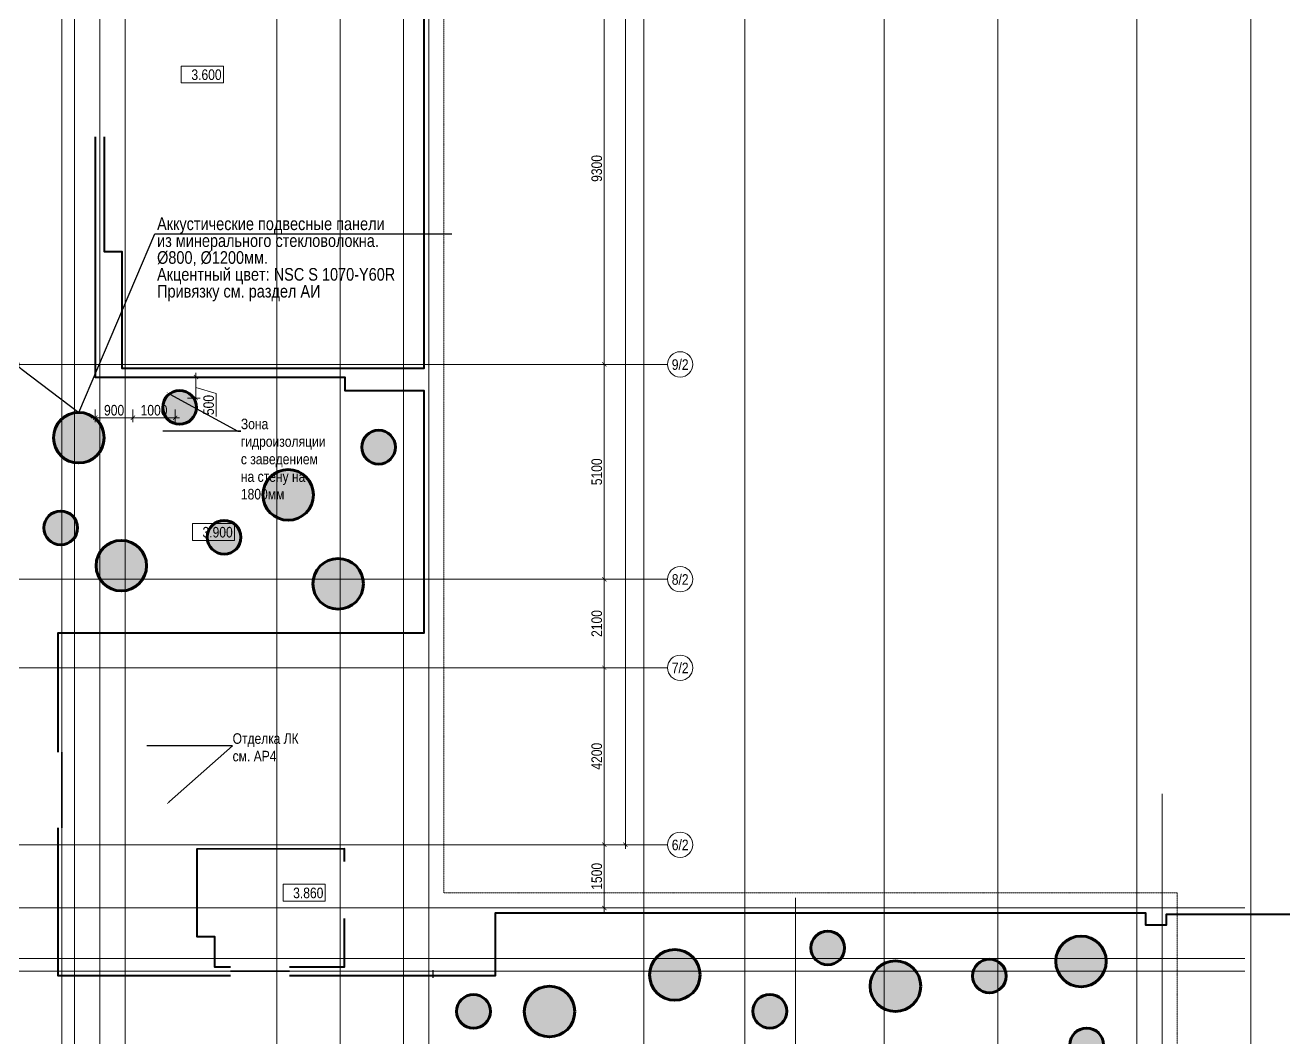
# Model space of a CAD drawing. Header units: millimetres. Extents: x -328335 to 1212475, y -208171 to 164144.
# Drawn here: x 56127 to 85983, y 10417 to 34450 of the extents above; entities that cross this region are included whole.
import ezdxf
from ezdxf import colors
from ezdxf.entities.mleader import LeaderData, LeaderLine
from ezdxf.enums import TextEntityAlignment as Align
from ezdxf.math import Vec2, Vec3

# ---------------------------------------------------------------- set-up
doc = ezdxf.new("R2010")
doc.units = ezdxf.units.MM
doc.header["$LTSCALE"] = 0.5
doc.linetypes.add('CENTER2', pattern=[28.575, 19.05, -3.175, 3.175, -3.175])
doc.linetypes.add('DASHED', pattern=[19.05, 12.7, -6.35])
doc.layers.get('Defpoints').update_dxf_attribs({"color": 140})
for name, color, linetype, lineweight in [('АИ_Плинтус', 3, 'Continuous', 9), ('АИ_Полы', 1, 'Continuous', 9), ('АИ_Полы_размеры', 7, 'Continuous', 5), ('АР6_потолок_отм', 5, 'Continuous', 5), ('АЦ_Бафы', 8, 'Continuous', 0), ('АЦ_Выноски', 7, 'Continuous', 5), ('АЦ_Стены', 8, 'Continuous', 70), ('РД_Оси_размер', 8, 'Continuous', 0)]:
    doc.layers.add(name, color=color, linetype=linetype, lineweight=lineweight)
doc.layers.add('АИ_Т_Профиль', color=2, linetype='Continuous', lineweight=40, true_color=0xffff00)
doc.layers.add('РД_Оси_100', color=7, linetype='Continuous', lineweight=0, true_color=0x525252)
doc.layers.add('АР_Делит', color=120, linetype='Continuous', lineweight=0, plot=False)
doc.styles.add('Arial_Narrow_08', font='ARIALN.TTF', dxfattribs={"width": 0.8})
doc.styles.add('style1', font='ARIALN.TTF')
doc.styles.add('ккк', font='isocpeur.ttf', dxfattribs={"width": 0.85, "oblique": 15})
doc.dimstyles.new('Dim100_ареал', dxfattribs={"dimscale": 100, "dimtxt": 2.5, "dimasz": 1, "dimexe": 1, "dimexo": 1, "dimgap": 0.5, "dimtad": 1, "dimzin": 12, "dimdsep": 46, "dimtxsty": 'style1', "dimblk": 'ARCHTICK', "dimcen": 1, "dimdle": 1, "dimaunit": 1, "dimadec": 0, "dimazin": 3, "dimtfac": 1, "dimtmove": 1, "dimatfit": 3, "dimldrblk": 'OPEN30', "dimfxl": 2, "dimfxlon": 1, "dimtolj": 1, "dimtzin": 0, "dimlwd": 5, "dimlwe": 5, "dimarcsym": 0})

# ---------------------------------------------------------------- blocks, each defined once
blk = doc.blocks.new('A-iden')
at = {"linetype": 'Continuous', "lineweight": 5}
blk.add_circle((0, -4), 3, dxfattribs=at)
at = {"color": 0, "linetype": 'Continuous', "lineweight": 20, "style": 'ккк', "width": 0.85}
blk.add_attdef('ID', text='', height=4, dxfattribs=at).set_placement((0.31, -3.85), align=Align.MIDDLE_CENTER)
blk = doc.blocks.new('_ArchTick')
at = {"color": 0, "linetype": 'ByBlock', "const_width": 0.15}
blk.add_lwpolyline([(-0.5, -0.5), (0.5, 0.5)], dxfattribs=at)
blk = doc.blocks.new('*D563')
at = {"layer": 'Defpoints', "color": 0, "transparency": 16777216}
for p in [(68364, 68320), (70364, 68320), (68364, 15000)]:
    blk.add_point(p, dxfattribs=at)
at = {"layer": 'РД_Оси_размер', "color": 0, "lineweight": 5, "transparency": 16777216}
for p, q in [((70364, 14900), (70364, 68420)), ((70164, 68320), (70464, 68320)), ((70164, 15000), (70464, 15000))]:
    blk.add_line(p, q, dxfattribs=at)
at = {"layer": 'РД_Оси_размер', "color": 0, "lineweight": 5, "transparency": 16777216, "xscale": 100, "yscale": 100, "zscale": 100}
for p, rotation in [((70364, 68320), 90), ((70364, 15000), 270)]:
    blk.add_blockref('_ArchTick', p, dxfattribs=dict(at, rotation=rotation))
at = {"layer": 'РД_Оси_размер', "color": 0, "transparency": 16777216, "insert": (70186, 41660), "char_height": 250, "attachment_point": 5, "rotation": 90, "style": 'style1'}
blk.add_mtext('\\A1;53320', dxfattribs=at)
blk = doc.blocks.new('_Open30')
at = {"color": 0, "linetype": 'ByBlock', "lineweight": -2}
for p, q in [((-1, 0.27), (0, 0)), ((0, 0), (-1, -0.27)), ((0, 0), (-1, 0))]:
    blk.add_line(p, q, dxfattribs=at)
blk = doc.blocks.new('*D586')
at = {"layer": 'Defpoints', "color": 0, "transparency": 16777216}
for p in [(68364, 35700), (68364, 26400), (69864, 26400)]:
    blk.add_point(p, dxfattribs=at)
at = {"layer": 'РД_Оси_размер', "color": 0, "lineweight": 5, "transparency": 16777216}
for p, q in [((69664, 35700), (69964, 35700)), ((69864, 35800), (69864, 26300)), ((69664, 26400), (69964, 26400))]:
    blk.add_line(p, q, dxfattribs=at)
at = {"layer": 'РД_Оси_размер', "color": 0, "lineweight": 5, "transparency": 16777216, "xscale": 100, "yscale": 100, "zscale": 100}
for p, rotation in [((69864, 35700), 90), ((69864, 26400), 270)]:
    blk.add_blockref('_ArchTick', p, dxfattribs=dict(at, rotation=rotation))
at = {"layer": 'РД_Оси_размер', "color": 0, "transparency": 16777216, "insert": (69686, 31050), "char_height": 250, "attachment_point": 5, "rotation": 90, "style": 'style1'}
blk.add_mtext('\\A1;9300', dxfattribs=at)
blk = doc.blocks.new('*D587')
at = {"layer": 'Defpoints', "color": 0, "transparency": 16777216}
for p in [(68364, 26400), (68364, 21300), (69864, 21300)]:
    blk.add_point(p, dxfattribs=at)
at = {"layer": 'РД_Оси_размер', "color": 0, "lineweight": 5, "transparency": 16777216}
for p, q in [((69664, 26400), (69964, 26400)), ((69864, 26500), (69864, 21200)), ((69664, 21300), (69964, 21300))]:
    blk.add_line(p, q, dxfattribs=at)
at = {"layer": 'РД_Оси_размер', "color": 0, "lineweight": 5, "transparency": 16777216, "xscale": 100, "yscale": 100, "zscale": 100}
for p, rotation in [((69864, 26400), 90), ((69864, 21300), 270)]:
    blk.add_blockref('_ArchTick', p, dxfattribs=dict(at, rotation=rotation))
at = {"layer": 'РД_Оси_размер', "color": 0, "transparency": 16777216, "insert": (69686, 23850), "char_height": 250, "attachment_point": 5, "rotation": 90, "style": 'style1'}
blk.add_mtext('\\A1;5100', dxfattribs=at)
blk = doc.blocks.new('*D588')
at = {"layer": 'Defpoints', "color": 0, "transparency": 16777216}
for p in [(68364, 21300), (68364, 19200), (69864, 19200)]:
    blk.add_point(p, dxfattribs=at)
at = {"layer": 'РД_Оси_размер', "color": 0, "lineweight": 5, "transparency": 16777216}
for p, q in [((69664, 21300), (69964, 21300)), ((69864, 21400), (69864, 19100)), ((69664, 19200), (69964, 19200))]:
    blk.add_line(p, q, dxfattribs=at)
at = {"layer": 'РД_Оси_размер', "color": 0, "lineweight": 5, "transparency": 16777216, "xscale": 100, "yscale": 100, "zscale": 100}
for p, rotation in [((69864, 21300), 90), ((69864, 19200), 270)]:
    blk.add_blockref('_ArchTick', p, dxfattribs=dict(at, rotation=rotation))
at = {"layer": 'РД_Оси_размер', "color": 0, "transparency": 16777216, "insert": (69686, 20250), "char_height": 250, "attachment_point": 5, "rotation": 90, "style": 'style1'}
blk.add_mtext('\\A1;2100', dxfattribs=at)
blk = doc.blocks.new('*D589')
at = {"layer": 'Defpoints', "color": 0, "transparency": 16777216}
for p in [(68364, 19200), (68364, 15000), (69864, 15000)]:
    blk.add_point(p, dxfattribs=at)
at = {"layer": 'РД_Оси_размер', "color": 0, "lineweight": 5, "transparency": 16777216}
for p, q in [((69664, 19200), (69964, 19200)), ((69864, 19300), (69864, 14900)), ((69664, 15000), (69964, 15000))]:
    blk.add_line(p, q, dxfattribs=at)
at = {"layer": 'РД_Оси_размер', "color": 0, "lineweight": 5, "transparency": 16777216, "xscale": 100, "yscale": 100, "zscale": 100}
for p, rotation in [((69864, 19200), 90), ((69864, 15000), 270)]:
    blk.add_blockref('_ArchTick', p, dxfattribs=dict(at, rotation=rotation))
at = {"layer": 'РД_Оси_размер', "color": 0, "transparency": 16777216, "insert": (69686, 17100), "char_height": 250, "attachment_point": 5, "rotation": 90, "style": 'style1'}
blk.add_mtext('\\A1;4200', dxfattribs=at)
blk = doc.blocks.new('*D590')
at = {"layer": 'Defpoints', "color": 0, "transparency": 16777216}
for p in [(68364, 15000), (68364, 13500), (69864, 13500)]:
    blk.add_point(p, dxfattribs=at)
at = {"layer": 'РД_Оси_размер', "color": 0, "lineweight": 5, "transparency": 16777216}
for p, q in [((69664, 15000), (69964, 15000)), ((69864, 15100), (69864, 13400)), ((69664, 13500), (69964, 13500))]:
    blk.add_line(p, q, dxfattribs=at)
at = {"layer": 'РД_Оси_размер', "color": 0, "lineweight": 5, "transparency": 16777216, "xscale": 100, "yscale": 100, "zscale": 100}
for p, rotation in [((69864, 15000), 90), ((69864, 13500), 270)]:
    blk.add_blockref('_ArchTick', p, dxfattribs=dict(at, rotation=rotation))
at = {"layer": 'РД_Оси_размер', "color": 0, "transparency": 16777216, "insert": (69686, 14250), "char_height": 250, "attachment_point": 5, "rotation": 90, "style": 'style1'}
blk.add_mtext('\\A1;1500', dxfattribs=at)
blk = doc.blocks.new('Отметка_план')
at = {"color": 7, "lineweight": 5}
blk.add_lwpolyline([(0, 0), (10, 0), (10, 4), (0, 4)], close=True, dxfattribs=at)
at = {"style": 'Arial_Narrow_08', "width": 0.8}
blk.add_attdef('OTMG', text='', height=2.5, dxfattribs=at).set_placement((9.06, 0.7), align=Align.RIGHT)
blk = doc.blocks.new('*D644')
at = {"layer": 'Defpoints', "color": 0, "transparency": 16777216}
for p in [(58684, 25600), (59684, 25600), (59684, 25132)]:
    blk.add_point(p, dxfattribs=at)
at = {"layer": 'АИ_Полы_размеры', "color": 0, "lineweight": 5, "transparency": 16777216}
for p, q in [((58584, 25132), (59784, 25132)), ((58684, 25332), (58684, 25032)), ((59684, 25332), (59684, 25032))]:
    blk.add_line(p, q, dxfattribs=at)
at = {"layer": 'АИ_Полы_размеры', "color": 0, "lineweight": 5, "transparency": 16777216, "xscale": 100, "yscale": 100, "zscale": 100, "rotation": 180}
blk.add_blockref('_ArchTick', (58684, 25132), dxfattribs=at)
at = {"layer": 'АИ_Полы_размеры', "color": 0, "lineweight": 5, "transparency": 16777216, "xscale": 100, "yscale": 100, "zscale": 100}
blk.add_blockref('_ArchTick', (59684, 25132), dxfattribs=at)
at = {"layer": 'АИ_Полы_размеры', "color": 0, "transparency": 16777216, "insert": (59184, 25310), "char_height": 250, "attachment_point": 5, "style": 'style1'}
blk.add_mtext('\\A1;1000', dxfattribs=at)
blk = doc.blocks.new('*D645')
at = {"layer": 'Defpoints', "color": 0, "transparency": 16777216}
for p in [(59684, 26100), (60177, 26100), (59684, 25600)]:
    blk.add_point(p, dxfattribs=at)
at = {"layer": 'АИ_Полы_размеры', "color": 0, "lineweight": 5, "transparency": 16777216}
for p, q in [((59977, 26100), (60277, 26100)), ((60177, 25500), (60177, 26200)), ((60177, 25850), (60658, 25711)), ((60658, 25711), (60658, 25159)), ((59977, 25600), (60277, 25600))]:
    blk.add_line(p, q, dxfattribs=at)
at = {"layer": 'АИ_Полы_размеры', "color": 0, "lineweight": 5, "transparency": 16777216, "xscale": 100, "yscale": 100, "zscale": 100}
for p, rotation in [((60177, 26100), 90), ((60177, 25600), 270)]:
    blk.add_blockref('_ArchTick', p, dxfattribs=dict(at, rotation=rotation))
at = {"layer": 'АИ_Полы_размеры', "color": 0, "transparency": 16777216, "insert": (60480, 25435), "char_height": 250, "attachment_point": 5, "rotation": 90, "style": 'style1'}
blk.add_mtext('\\A1;500', dxfattribs=at)
blk = doc.blocks.new('*D646')
at = {"layer": 'Defpoints', "color": 0, "transparency": 16777216}
for p in [(57790, 26100), (58684, 26100), (57790, 25132)]:
    blk.add_point(p, dxfattribs=at)
at = {"layer": 'АИ_Полы_размеры', "color": 0, "lineweight": 5, "transparency": 16777216}
for p, q in [((58784, 25132), (57690, 25132)), ((57790, 25332), (57790, 25032)), ((58684, 25332), (58684, 25032))]:
    blk.add_line(p, q, dxfattribs=at)
at = {"layer": 'АИ_Полы_размеры', "color": 0, "lineweight": 5, "transparency": 16777216, "xscale": 100, "yscale": 100, "zscale": 100, "rotation": 180}
blk.add_blockref('_ArchTick', (57790, 25132), dxfattribs=at)
at = {"layer": 'АИ_Полы_размеры', "color": 0, "lineweight": 5, "transparency": 16777216, "xscale": 100, "yscale": 100, "zscale": 100}
blk.add_blockref('_ArchTick', (58684, 25132), dxfattribs=at)
at = {"layer": 'АИ_Полы_размеры', "color": 0, "transparency": 16777216, "insert": (58237, 25310), "char_height": 250, "attachment_point": 5, "style": 'style1'}
blk.add_mtext('\\A1;900', dxfattribs=at)
blk = doc.blocks.new('Баф_ор1_800')
at = {"layer": 'АЦ_Стены', "true_color": 0xee6119}
h = blk.add_hatch(color=32, dxfattribs=at)
h.dxf.hatch_style = 1
h.paths.add_polyline_path([(400, 0, 1), (-400, 0, 1)])
at = {"layer": 'АЦ_Стены', "color": 32, "true_color": 0xee6119}
blk.add_circle((0, 0), 400, dxfattribs=at)
blk = doc.blocks.new('Баф_Ор-1_1200')
at = {"layer": 'АЦ_Стены', "true_color": 0xee6119}
h = blk.add_hatch(color=32, dxfattribs=at)
h.dxf.hatch_style = 1
h.paths.add_polyline_path([(600, 0, 1), (-600, 0, 1)])
at = {"layer": 'АЦ_Стены', "color": 32, "true_color": 0xee6119}
blk.add_circle((0, 0), 600, dxfattribs=at)
blk = doc.blocks.new('_Dot')
at = {"color": 0, "linetype": 'ByBlock', "lineweight": -2}
blk.add_line((-0.5, 0), (-1, 0), dxfattribs=at)
at = {"color": 0, "linetype": 'ByBlock', "const_width": 0.5}
blk.add_lwpolyline([(-0.25, 0, 1), (0.25, 0, 1)], format="xyb", close=True, dxfattribs=at)
blk = doc.blocks.new('2200_АР_ОСИ_3эт_100_6.02.25')
at = {"layer": 'АР_Делит', "color": 5, "linetype": 'DASHED'}
blk.add_lwpolyline([(114955, 135155), (114955, -355), (93595.036, -355), (93595.036, 13855), (94145, 13855), (94145, 68320), (66055, 68320), (66055, 13857.73), (83455, 13857.73), (83455, -355), (45245, -355), (45245, 13145), (44695, 13145), (44695, 26755), (45245, 26755), (45245, 68320), (20455, 68320), (20455, 26755), (27955, 26755), (27955, 13145), (-355, 13145), (-355, 100855)], dxfattribs=at)
at = {"layer": 'РД_Оси_100', "color": 8, "linetype": 'CENTER2', "true_color": 0x808080}
for p, q in [((63600, -6155), (63600, 139938.679)), ((65100, -6155), (65100, 139938.679)), ((73200, -6155), (73200, 139938.679)), ((79200, -6155), (79200, 139938.679)), ((85200, -6155), (85200, 139938.679)), ((70800, -6155), (70800, 90900)), ((62100, -6155), (62100, 73302.739)), ((43327.994, 26400), (71363.995, 26400)), ((71363.995, 19200), (43255, 19200)), ((71363.995, 15000), (43255, 15000)), ((65700, 13500), (71364.045, 13500))]:
    blk.add_line(p, q, dxfattribs=at)
for points in [[(57300, 139938.679), (57300, -6155)], [(58500, 139938.679), (58500, -6155)], [(65700, -6155), (65700, 139938.679)], [(76500, 139938.679), (76500, -6155)], [(82500, 139938.679), (82500, -6155)], [(57000, 70839.76), (57000, -5755), (56700, -6155)], [(57900, 70753.904), (57900, -6155)], [(43255, 21300), (71363.995, 21300)], [(83100, 16208.195), (83100, -6155)], [(74400, 13738.107), (74400, -6155)], [(40684.202, 12823.879), (41433.766, 13500), (85055, 13500)], [(85055, 12300), (41238.349, 12300), (40729.683, 12123.545)], [(85055, 12000), (41238.349, 12000), (40738.349, 11451.959)]]:
    blk.add_lwpolyline(points, dxfattribs=at)
at = {"layer": 'РД_Оси_100', "color": 0}
ref = blk.add_blockref('A-iden', (71663.995, 26800), dxfattribs=dict(at, xscale=100, yscale=100, zscale=100))
ref.add_attrib('ID', '9/2', dxfattribs={"layer": '0', "linetype": 'Continuous', "height": 250, "style": 'style1'}).set_placement((71663.995, 26400), align=Align.MIDDLE)
ref = blk.add_blockref('A-iden', (71663.995, 21700), dxfattribs=dict(at, xscale=100, yscale=100, zscale=100))
ref.add_attrib('ID', '8/2', dxfattribs={"layer": '0', "linetype": 'Continuous', "height": 250, "style": 'style1'}).set_placement((71663.995, 21300), align=Align.MIDDLE)
ref = blk.add_blockref('A-iden', (71663.995, 19600), dxfattribs=dict(at, xscale=100, yscale=100, zscale=100))
ref.add_attrib('ID', '7/2', dxfattribs={"layer": '0', "linetype": 'Continuous', "height": 250, "style": 'style1'}).set_placement((71663.995, 19200), align=Align.MIDDLE)
ref = blk.add_blockref('A-iden', (71663.995, 15400), dxfattribs=dict(at, xscale=100, yscale=100, zscale=100))
ref.add_attrib('ID', '6/2', dxfattribs={"layer": '0', "linetype": 'Continuous', "height": 250, "style": 'style1'}).set_placement((71663.995, 15000), align=Align.MIDDLE)
at = {"layer": 'РД_Оси_размер'}
for base, p1, p2, picture, middle in [((70363.995, 68320), (68363.995, 15000), (68363.995, 68320), '*D563', (70186.352, 41660)), ((69863.995, 26400), (68363.995, 35700), (68363.995, 26400), '*D586', (69686.352, 31050)), ((70665.919, 21300), (68363.995, 26400), (69165.919, 21300), '*D587', (69686.352, 23850)), ((70665.919, 19200), (69165.919, 21300), (68363.995, 19200), '*D588', (69686.352, 20250)), ((70665.919, 15000), (68363.995, 19200), (69165.919, 15000), '*D589', (69686.352, 17100)), ((70665.919, 13500), (69165.919, 15000), (68363.995, 13500), '*D590', (69686.352, 14250))]:
    dim = blk.add_linear_dim(base=base, p1=p1, p2=p2, angle=90, dimstyle='Dim100_ареал', dxfattribs=at)
    dim.commit()
    dim.dimension.update_dxf_attribs({"geometry": picture, "text_midpoint": middle})

msp = doc.modelspace()

# ---------------------------------------------------------------- linework, layer by layer
msp.add_line((65799.999, 12020), (65799.999, 11838.28))
at = {"layer": 'АИ_Плинтус', "color": 24, "linetype": 'ByBlock', "lineweight": 40, "true_color": 0xa52900}
for points in [[(58010, 34700), (58010, 35500), (65580, 35500), (65580, 26300), (58430, 26300), (58430, 29070), (58010, 29070), (58010, 31800)], [(57790, 31800), (57790, 26100), (63710, 26100), (63710, 25780), (65580, 25780), (65580, 20020), (56900, 20020), (56900, 17200)], [(56900, 15400), (56900, 11900), (61000, 11900)]]:
    msp.add_lwpolyline(points, dxfattribs=at)
at = {"layer": 'АИ_Плинтус', "color": 160, "linetype": 'ByBlock', "lineweight": 40, "true_color": 0x003fff}
for points in [[(63700, 14599.253), (63700, 14900), (60200, 14897), (60200, 12820), (60620, 12820), (60620, 12100), (61000, 12100)], [(62400, 12100), (63700, 12100), (63700, 13249.253)], [(75500, 13380), (76400, 13380)]]:
    msp.add_lwpolyline(points, dxfattribs=at)
at = {"layer": 'АИ_Плинтус', "color": 24, "linetype": 'ByBlock', "lineweight": 40, "true_color": 0xa52900, "transparency": 33554653}
msp.add_lwpolyline([(62400, 11900), (67287.163, 11900), (67287.163, 13380), (82700, 13380), (82700, 13100), (83200.136, 13100), (83200, 13350), (93850.036, 13350), (93850.036, 13100), (94399.997, 13100), (94400, 11589.987)], dxfattribs=at)
at = {"layer": 'АИ_Т_Профиль', "linetype": 'ByBlock', "lineweight": 35}
for points in [[(57000, 15400), (57000, 17200)], [(61000, 12000), (62400, 12000)]]:
    msp.add_lwpolyline(points, dxfattribs=at)

# ---------------------------------------------------------------- block references
at = {"layer": 'АР6_потолок_отм'}
ref = msp.add_blockref('Отметка_план', (59829.24, 33079.745), dxfattribs=dict(at, xscale=100, yscale=100, zscale=100))
ref.add_attrib('OTMG', '3.600', dxfattribs={"layer": '0', "color": 0, "height": 250, "style": 'style1'}).set_placement((60786.658, 33399.561), align=Align.TOP_RIGHT)
ref = msp.add_blockref('Отметка_план', (60092.935, 22221.885), dxfattribs=dict(at, xscale=100, yscale=100, zscale=100))
ref.add_attrib('OTMG', '3.900', dxfattribs={"layer": '0', "color": 0, "height": 250, "style": 'style1'}).set_placement((61050.353, 22541.701), align=Align.TOP_RIGHT)
ref = msp.add_blockref('Отметка_план', (62243.209, 13661.714), dxfattribs=dict(at, xscale=100, yscale=100, zscale=100))
ref.add_attrib('OTMG', '3.860', dxfattribs={"layer": '0', "color": 0, "height": 250, "style": 'style1'}).set_placement((63200.627, 13981.53), align=Align.TOP_RIGHT)
at = {"layer": 'АЦ_Бафы', "transparency": 33554653}
for name, p in [('Баф_ор1_800', (59789.915, 25378.634)), ('Баф_Ор-1_1200', (57398.889, 24659.418)), ('Баф_ор1_800', (64511.561, 24434.813)), ('Баф_Ор-1_1200', (62365.928, 23301.125)), ('Баф_ор1_800', (56970.503, 22518.682)), ('Баф_ор1_800', (60846.433, 22296.451)), ('Баф_Ор-1_1200', (58408.11, 21621.806)), ('Баф_Ор-1_1200', (63551.028, 21190.797)), ('Баф_ор1_800', (75164.936, 12550.13)), ('Баф_Ор-1_1200', (81172.09, 12230.851)), ('Баф_Ор-1_1200', (71536.627, 11910.599)), ('Баф_Ор-1_1200', (76769.717, 11643.251)), ('Баф_ор1_800', (78998.891, 11884.047)), ('Баф_ор1_800', (66761.816, 11044.473)), ('Баф_Ор-1_1200', (68563.288, 11040.588)), ('Баф_ор1_800', (73790.959, 11048.018)), ('Баф_ор1_800', (81306.456, 10249.575))]:
    msp.add_blockref(name, p, dxfattribs=at)
at = {"layer": 'РД_Оси_100'}
msp.add_blockref('2200_АР_ОСИ_3эт_100_6.02.25', (0, 0), dxfattribs=at)

# ---------------------------------------------------------------- dimensions: what is measured, and where the dimension line sits
at = {"layer": 'АИ_Полы_размеры'}
dim = msp.add_linear_dim(base=(57790, 25132.135), p1=(58684.393, 26100), p2=(57790, 26100), text='900', dimstyle='Dim100_ареал', dxfattribs=at)
dim.commit()
dim.dimension.update_dxf_attribs({"geometry": '*D646', "text_midpoint": (58237.196, 25309.778)})
dim = msp.add_linear_dim(base=(60176.757, 26100), p1=(59684.393, 25600), p2=(59684.393, 26100), angle=90, dimstyle='Dim100_ареал', dxfattribs=at)
dim.commit()
dim.dimension.update_dxf_attribs({"geometry": '*D645', "text_midpoint": (60657.828, 25661.397), "dimtype": 160})
dim = msp.add_linear_dim(base=(59684.393, 25132.135), p1=(58684.393, 25600), p2=(59684.393, 25600), dimstyle='Dim100_ареал', dxfattribs=at)
dim.commit()
dim.dimension.update_dxf_attribs({"geometry": '*D644', "text_midpoint": (59184.393, 25309.778)})

# ---------------------------------------------------------------- leaders
at = {"layer": 'АИ_Полы', "color": 7, "lineweight": 0}
ml = msp.add_multileader_mtext('Standard', dxfattribs=at)
ml.set_content('Зона гидроизоляции\\Pс заведением на стену на 1800мм', color=7, style='style1')
ml.set_leader_properties()
ml.build(insert=Vec2(0, 0))
ml.multileader.update_dxf_attribs({"text_left_attachment_type": 6, "text_right_attachment_type": 6, "dogleg_length": 0.36, "arrow_head_size": 100})
ctx = ml.context
ctx.base_point, ctx.char_height, ctx.arrow_head_size, ctx.landing_gap_size, ctx.plane_origin = Vec3(61243.892, 24811.634), 250, 100, 0, Vec3(127946.089, 7704.785)
ctx.left_attachment, ctx.right_attachment = 6, 6
notes = []
notes.append((ctx, [(0, (1, 1, 0), (61170.798, 24811.634), (1, 0), 73.094, [(0, [(59473.967, 25738.771)], 0, [])])]))
ctx.mtext.insert, ctx.mtext.width, ctx.mtext.defined_height, ctx.mtext.flow_direction = Vec3(61243.892, 25111.634), 1831.10562, 363.96, 5
ml = msp.add_multileader_mtext('Standard', dxfattribs=at)
ml.set_content('Отделка ЛК \\Pсм. АР4', color=7, style='style1')
ml.set_leader_properties()
ml.build(insert=Vec2(0, 0))
ml.multileader.update_dxf_attribs({"text_left_attachment_type": 6, "text_right_attachment_type": 6, "dogleg_length": 0.36, "arrow_head_size": 100})
ctx = ml.context
ctx.base_point, ctx.char_height, ctx.arrow_head_size, ctx.landing_gap_size, ctx.plane_origin = Vec3(61047.695, 17345.029), 250, 100, 0, Vec3(133408.129, -1360.577)
ctx.left_attachment, ctx.right_attachment = 6, 6
notes.append((ctx, [(0, (1, 1, 0), (61047.335, 17345.029), (1, 0), 0.36, [(1, [(59476.121, 15955.647)], 0, [])])]))
ctx.mtext.insert, ctx.mtext.width, ctx.mtext.defined_height, ctx.mtext.flow_direction = Vec3(61047.695, 17645.029), 2384.53574, 799.326, 5
at = {"layer": 'АЦ_Выноски', "transparency": 33554653}
ml = msp.add_multileader_mtext('Standard', dxfattribs=at)
ml.set_content('Аккустические подвесные \\Pпанели из минерального \\Pстекловолокна. %%C800, %%C1200мм.\\P\\pxa0.66667;Акцентный цвет: \\P{\\C240;\\c2367469;NSC S 0570-Y20R\\PПривязку см. раздел АИ}', color=256, style='style1')
ml.set_leader_properties(color=256)
ml.set_arrow_properties(name='DOT')
ml.build(insert=Vec2(0, 0))
ml.multileader.update_dxf_attribs({"has_dogleg": 0, "text_left_attachment_type": 6, "text_right_attachment_type": 6, "arrow_head_size": 200, "scale": 100})
ctx = ml.context
ctx.base_point, ctx.scale, ctx.char_height, ctx.arrow_head_size, ctx.landing_gap_size, ctx.plane_origin, ctx.plane_x_axis, ctx.plane_y_axis = Vec3(666.307, 29558.072), 100, 300, 200, 50, Vec3(7321.735, 10369.085), Vec3(1, 0.00000001), Vec3(-0.00000001, 1)
ctx.left_attachment, ctx.right_attachment = 6, 6
notes.append((ctx, [(0, (1, 1, 0), (6705.189, 29558.072), (-1, -0.00000001), 800, [(1, [(7512.117, 24540.132), (5801.513, 25881.894)], 0, [])])]))
ctx.mtext.insert, ctx.mtext.text_direction, ctx.mtext.rotation, ctx.mtext.width, ctx.mtext.line_spacing_factor, ctx.mtext.flow_direction = Vec3(716.307, 29946.272), Vec3(1, 0.00000001), 0.00000001, 11047.033, 0.8, 5
ml = msp.add_multileader_mtext('Standard', dxfattribs=at)
ml.set_content('\\pxa0.66667;Аккустические подвесные панели \\Pиз минерального стекловолокна. \\P%%C800, %%C1200мм. \\PАкцентный цвет: {\\C240;\\c2367469;NSC S 1070-Y60R\\PПривязку см. раздел АИ}', color=256, style='style1')
ml.set_leader_properties(color=256)
ml.set_arrow_properties(name='DOT')
ml.build(insert=Vec2(0, 0))
ml.multileader.update_dxf_attribs({"has_dogleg": 0, "text_left_attachment_type": 6, "text_right_attachment_type": 6, "arrow_head_size": 200, "scale": 100})
ctx = ml.context
ctx.base_point, ctx.scale, ctx.char_height, ctx.arrow_head_size, ctx.landing_gap_size, ctx.plane_origin, ctx.plane_x_axis, ctx.plane_y_axis = Vec3(59205.6, 29498.214), 100, 300, 200, 50, Vec3(68502.806, 26656.612), Vec3(1, 0.00000001), Vec3(-0.00000001, 1)
ctx.left_attachment, ctx.right_attachment = 6, 6
notes.append((ctx, [(1, (1, 1, 0), (58405.6, 29498.214), (1, 0.00000001), 800, [(1, [(55896.143, 26400), (57398.889, 25259.418)], 0, [])])]))
ctx.mtext.insert, ctx.mtext.text_direction, ctx.mtext.rotation, ctx.mtext.line_spacing_factor, ctx.mtext.flow_direction = Vec3(59255.6, 29886.413), Vec3(1, 0.00000001), 0.00000001, 0.8, 5
ml = msp.add_multileader_mtext('Standard', dxfattribs=at)
ml.set_content('Аккустические подвесные \\Pпанели из минерального \\Pстекловолокна. %%C800, %%C1200мм.\\P\\pxa0.66667;Акцентный цвет: {\\C240;\\c2367469;NSC S 0570-Y20R\\PПривязку см. раздел АИ}', color=256, style='style1')
ml.set_leader_properties(color=256)
ml.set_arrow_properties(name='DOT')
ml.build(insert=Vec2(0, 0))
ml.multileader.update_dxf_attribs({"has_dogleg": 0, "text_left_attachment_type": 6, "text_right_attachment_type": 6, "arrow_head_size": 200, "scale": 100})
ctx = ml.context
ctx.base_point, ctx.scale, ctx.char_height, ctx.arrow_head_size, ctx.landing_gap_size, ctx.plane_origin, ctx.plane_x_axis, ctx.plane_y_axis = Vec3(38142.669, 19837.067), 100, 300, 200, 50, Vec3(27734.615, 25996.947), Vec3(1, 0.00000001), Vec3(-0.00000001, 1)
ctx.left_attachment, ctx.right_attachment = 6, 6
notes.append((ctx, [(1, (1, 1, 0), (37342.669, 19837.067), (1, 0.00000001), 800, [(1, [(36053.942, 22449.365), (31106.516, 22480.204)], 0, [])])]))
ctx.mtext.insert, ctx.mtext.text_direction, ctx.mtext.rotation, ctx.mtext.width, ctx.mtext.line_spacing_factor, ctx.mtext.flow_direction = Vec3(38192.669, 20225.266), Vec3(1, 0.00000001), 0.00000001, 11047.033, 0.8, 5
for ctx, leaders in notes:
    for number, flags, end, landing, length, lines in leaders:
        leader = LeaderData()
        leader.index, (leader.has_last_leader_line, leader.has_dogleg_vector, leader.attachment_direction) = number, flags
        leader.last_leader_point, leader.dogleg_vector, leader.dogleg_length = Vec3(end), Vec3(landing), length
        for number, points, colour, breaks in lines:
            line = LeaderLine()
            line.index, line.vertices, line.color, line.breaks = number, Vec3.list(points), colors.encode_raw_color(colour), breaks
            leader.lines.append(line)
        ctx.leaders.append(leader)

doc.saveas('drawing.dxf')
